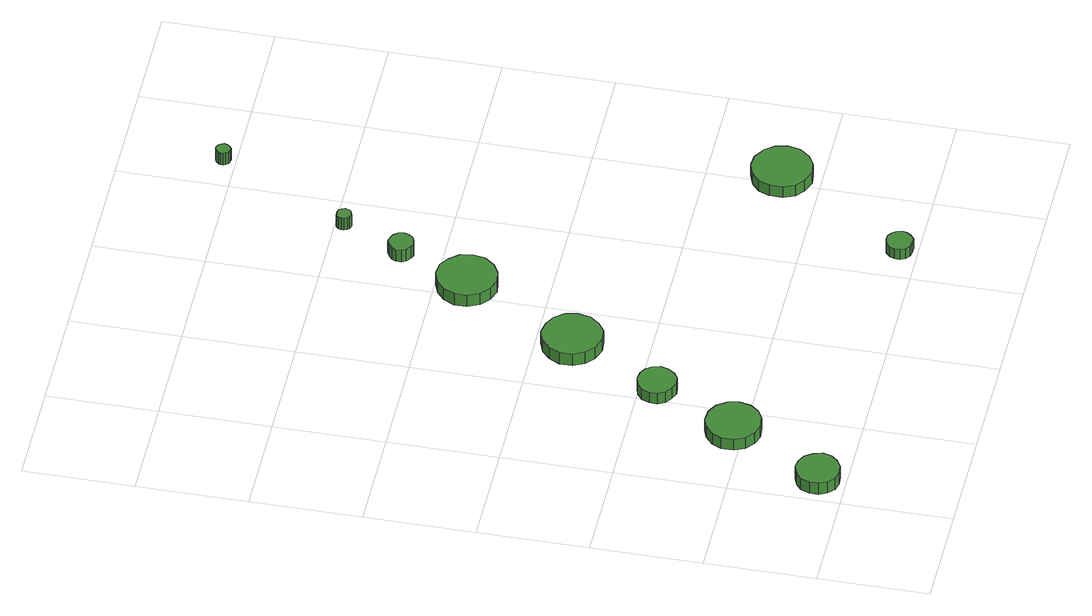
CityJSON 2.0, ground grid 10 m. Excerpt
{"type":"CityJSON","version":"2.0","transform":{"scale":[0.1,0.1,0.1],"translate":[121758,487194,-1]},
"CityObjects":{
"tree1":{"type":"SolitaryVegetationObject","attributes":{"function":"something"},"geometry":[{"type":"MultiSurface","lod":"1","boundaries":[[[0,1,2,3,4,5,6,7,8,9,10,11,12,13,14]],[[15,16,17,18,19,20,21,22,23,24,25,26,27,28,29]],[[0,29,28,1]],[[1,28,27,2]],[[2,27,26,3]],[[3,26,25,4]],[[4,25,24,5]],[[5,24,23,6]],[[6,23,22,7]],[[7,22,21,8]],[[8,21,20,9]],[[9,20,19,10]],[[10,19,18,11]],[[11,18,17,12]],[[12,17,16,13]],[[13,16,15,14]],[[14,15,29,0]]]}]},
"tree2":{"type":"SolitaryVegetationObject","attributes":{"function":"something"},"geometry":[{"type":"MultiSurface","lod":"1","boundaries":[[[30,31,32,33,34,35,36,37,38,39,40,41,42,43,44]],[[45,46,47,48,49,50,51,52,53,54,55,56,57,58,59]],[[30,59,58,31]],[[31,58,57,32]],[[32,57,56,33]],[[33,56,55,34]],[[34,55,54,35]],[[35,54,53,36]],[[36,53,52,37]],[[37,52,51,38]],[[38,51,50,39]],[[39,50,49,40]],[[40,49,48,41]],[[41,48,47,42]],[[42,47,46,43]],[[43,46,45,44]],[[44,45,59,30]]]}]},
"tree3":{"type":"SolitaryVegetationObject","attributes":{"function":"something"},"geometry":[{"type":"MultiSurface","lod":"1","boundaries":[[[60,61,62,63,64,65,66,67,68,69,70,71,72,73,74]],[[75,76,77,78,79,80,81,82,83,84,85,86,87,88,89]],[[60,89,88,61]],[[61,88,87,62]],[[62,87,86,63]],[[63,86,85,64]],[[64,85,84,65]],[[65,84,83,66]],[[66,83,82,67]],[[67,82,81,68]],[[68,81,80,69]],[[69,80,79,70]],[[70,79,78,71]],[[71,78,77,72]],[[72,77,76,73]],[[73,76,75,74]],[[74,75,89,60]]]}]},
"tree4":{"type":"SolitaryVegetationObject","attributes":{"function":"something"},"geometry":[{"type":"MultiSurface","lod":"1","boundaries":[[[90,91,92,93,94,95,96,97,98,99,100,101,102,103,104]],[[105,106,107,108,109,110,111,112,113,114,115,116,117,118,119]],[[90,119,118,91]],[[91,118,117,92]],[[92,117,116,93]],[[93,116,115,94]],[[94,115,114,95]],[[95,114,113,96]],[[96,113,112,97]],[[97,112,111,98]],[[98,111,110,99]],[[99,110,109,100]],[[100,109,108,101]],[[101,108,107,102]],[[102,107,106,103]],[[103,106,105,104]],[[104,105,119,90]]]}]},
"tree5":{"type":"SolitaryVegetationObject","attributes":{"function":"something"},"geometry":[{"type":"MultiSurface","lod":"1","boundaries":[[[120,121,122,123,124,125,126,127,128,129,130,131,132,133,134]],[[135,136,137,138,139,140,141,142,143,144,145,146,147,148,149]],[[120,149,148,121]],[[121,148,147,122]],[[122,147,146,123]],[[123,146,145,124]],[[124,145,144,125]],[[125,144,143,126]],[[126,143,142,127]],[[127,142,141,128]],[[128,141,140,129]],[[129,140,139,130]],[[130,139,138,131]],[[131,138,137,132]],[[132,137,136,133]],[[133,136,135,134]],[[134,135,149,120]]]}]},
"tree6":{"type":"SolitaryVegetationObject","attributes":{"function":"something"},"geometry":[{"type":"MultiSurface","lod":"1","boundaries":[[[150,151,152,153,154,155,156,157,158,159,160,161,162,163,164]],[[165,166,167,168,169,170,171,172,173,174,175,176,177,178,179]],[[150,179,178,151]],[[151,178,177,152]],[[152,177,176,153]],[[153,176,175,154]],[[154,175,174,155]],[[155,174,173,156]],[[156,173,172,157]],[[157,172,171,158]],[[158,171,170,159]],[[159,170,169,160]],[[160,169,168,161]],[[161,168,167,162]],[[162,167,166,163]],[[163,166,165,164]],[[164,165,179,150]]]}]},
"tree7":{"type":"SolitaryVegetationObject","attributes":{"function":"something"},"geometry":[{"type":"MultiSurface","lod":"1","boundaries":[[[180,181,182,183,184,185,186,187,188,189,190,191,192,193,194]],[[195,196,197,198,199,200,201,202,203,204,205,206,207,208,209]],[[180,209,208,181]],[[181,208,207,182]],[[182,207,206,183]],[[183,206,205,184]],[[184,205,204,185]],[[185,204,203,186]],[[186,203,202,187]],[[187,202,201,188]],[[188,201,200,189]],[[189,200,199,190]],[[190,199,198,191]],[[191,198,197,192]],[[192,197,196,193]],[[193,196,195,194]],[[194,195,209,180]]]}]},
"tree8":{"type":"SolitaryVegetationObject","attributes":{"function":"something"},"geometry":[{"type":"MultiSurface","lod":"1","boundaries":[[[210,211,212,213,214,215,216,217,218,219,220,221,222,223,224]],[[225,226,227,228,229,230,231,232,233,234,235,236,237,238,239]],[[210,239,238,211]],[[211,238,237,212]],[[212,237,236,213]],[[213,236,235,214]],[[214,235,234,215]],[[215,234,233,216]],[[216,233,232,217]],[[217,232,231,218]],[[218,231,230,219]],[[219,230,229,220]],[[220,229,228,221]],[[221,228,227,222]],[[222,227,226,223]],[[223,226,225,224]],[[224,225,239,210]]]}]},
"tree9":{"type":"SolitaryVegetationObject","attributes":{"function":"something"},"geometry":[{"type":"MultiSurface","lod":"1","boundaries":[[[240,241,242,243,244,245,246,247,248,249,250,251,252,253,254]],[[255,256,257,258,259,260,261,262,263,264,265,266,267,268,269]],[[240,269,268,241]],[[241,268,267,242]],[[242,267,266,243]],[[243,266,265,244]],[[244,265,264,245]],[[245,264,263,246]],[[246,263,262,247]],[[247,262,261,248]],[[248,261,260,249]],[[249,260,259,250]],[[250,259,258,251]],[[251,258,257,252]],[[252,257,256,253]],[[253,256,255,254]],[[254,255,269,240]]]}]},
"tree10":{"type":"SolitaryVegetationObject","attributes":{"function":"something"},"geometry":[{"type":"MultiSurface","lod":"1","boundaries":[[[270,271,272,273,274,275,276,277,278,279,280,281,282,283,284]],[[285,286,287,288,289,290,291,292,293,294,295,296,297,298,299]],[[270,299,298,271]],[[271,298,297,272]],[[272,297,296,273]],[[273,296,295,274]],[[274,295,294,275]],[[275,294,293,276]],[[276,293,292,277]],[[277,292,291,278]],[[278,291,290,279]],[[279,290,289,280]],[[280,289,288,281]],[[281,288,287,282]],[[282,287,286,283]],[[283,286,285,284]],[[284,285,299,270]]]}]}
},
"vertices":[
[48,25,18],[46,33,18],[41,40,18],[34,44,18],[26,45,18],[18,42,18],[12,37,18],[9,29,18],[9,21,18],[12,14,18],[18,8,18],[26,6,18],[34,7,18],[41,11,18],[46,17,18],[46,17,5],[41,11,5],[34,7,5],[26,6,5],[18,8,5],[12,14,5],[9,21,5],[9,29,5],[12,37,5],[18,42,5],[26,45,5],[34,44,5],[41,40,5],[46,33,5],[48,25,5],
[100,109,17],[98,119,17],[92,128,17],[83,133,17],[72,134,17],[63,131,17],[55,124,17],[51,115,17],[51,104,17],[55,95,17],[63,88,17],[72,85,17],[83,86,17],[92,91,17],[98,99,17],[98,99,5],[92,91,5],[83,86,5],[72,85,5],[63,88,5],[55,95,5],[51,104,5],[51,115,5],[55,124,5],[63,131,5],[72,134,5],[83,133,5],[92,128,5],[98,119,5],[100,109,5],
[132,185,17],[130,192,17],[126,198,17],[120,201,17],[113,202,17],[106,200,17],[100,195,17],[97,188,17],[97,181,17],[100,174,17],[106,170,17],[113,167,17],[120,168,17],[126,172,17],[130,178,17],[130,178,5],[126,172,5],[120,168,5],[113,167,5],[106,170,5],[100,174,5],[97,181,5],[97,188,5],[100,195,5],[106,200,5],[113,202,5],[120,201,5],[126,198,5],[130,192,5],[132,185,5],
[183,268,19],[181,279,19],[174,288,19],[165,293,19],[154,295,19],[143,291,19],[135,284,19],[130,274,19],[130,262,19],[135,252,19],[143,245,19],[154,241,19],[165,242,19],[174,248,19],[181,257,19],[181,257,6],[174,248,6],[165,242,6],[154,241,6],[143,245,6],[135,252,6],[130,262,6],[130,274,6],[135,284,6],[143,291,6],[154,295,6],[165,293,6],[174,288,6],[181,279,6],[183,268,6],
[239,372,20],[237,383,20],[230,392,20],[221,398,20],[210,399,20],[199,395,20],[191,388,20],[186,378,20],[186,367,20],[191,356,20],[199,349,20],[210,345,20],[221,347,20],[230,352,20],[237,361,20],[237,361,7],[230,352,7],[221,347,7],[210,345,7],[199,349,7],[191,356,7],[186,367,7],[186,378,7],[191,388,7],[199,395,7],[210,399,7],[221,398,7],[230,392,7],[237,383,7],[239,372,7],
[348,16,16],[347,21,16],[344,25,16],[340,28,16],[335,28,16],[330,27,16],[326,23,16],[324,19,16],[324,14,16],[326,9,16],[330,6,16],[335,5,16],[340,5,16],[344,8,16],[347,12,16],[347,12,5],[344,8,5],[340,5,5],[335,5,5],[330,6,5],[326,9,5],[324,14,5],[324,19,5],[326,23,5],[330,27,5],[335,28,5],[340,28,5],[344,25,5],[347,21,5],[348,16,5],
[255,436,20],[254,441,20],[251,445,20],[247,447,20],[242,448,20],[238,446,20],[234,443,20],[232,439,20],[232,434,20],[234,430,20],[238,427,20],[242,425,20],[247,426,20],[251,428,20],[254,432,20],[254,432,7],[251,428,7],[247,426,7],[242,425,7],[238,427,7],[234,430,7],[232,434,7],[232,439,7],[234,443,7],[238,446,7],[242,448,7],[247,447,7],[251,445,7],[254,441,7],[255,436,7],
[275,492,21],[274,495,21],[273,497,21],[270,498,21],[268,498,21],[265,498,21],[263,496,21],[262,493,21],[262,491,21],[263,488,21],[265,486,21],[268,485,21],[270,486,21],[273,487,21],[274,489,21],[274,489,8],[273,487,8],[270,486,8],[268,485,8],[265,486,8],[263,488,8],[262,491,8],[262,493,8],[263,496,8],[265,498,8],[268,498,8],[270,498,8],[273,497,8],[274,495,8],[275,492,8],
[436,135,17],[434,146,17],[427,155,17],[417,161,17],[406,162,17],[395,158,17],[387,151,17],[383,141,17],[383,129,17],[387,119,17],[395,112,17],[406,108,17],[417,109,17],[427,115,17],[434,124,17],[434,124,5],[427,115,5],[417,109,5],[406,108,5],[395,112,5],[387,119,5],[383,129,5],[383,141,5],[387,151,5],[395,158,5],[406,162,5],[417,161,5],[427,155,5],[434,146,5],[436,135,5],
[335,611,23],[334,613,23],[333,615,23],[330,617,23],[328,617,23],[325,616,23],[323,614,23],[322,612,23],[322,609,23],[323,607,23],[325,605,23],[328,604,23],[330,604,23],[333,606,23],[334,608,23],[334,608,10],[333,606,10],[330,604,10],[328,604,10],[325,605,10],[323,607,10],[322,609,10],[322,612,10],[323,614,10],[325,616,10],[328,617,10],[330,617,10],[333,615,10],[334,613,10],[335,611,10]
]}
